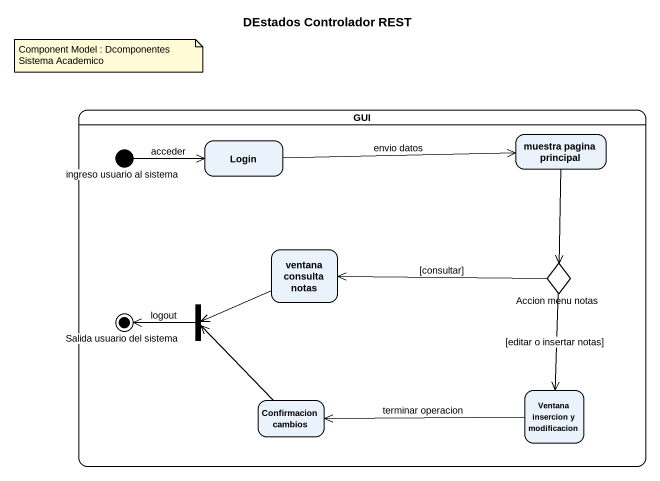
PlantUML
@startuml
title DEstados Controlador REST
hide empty description
state GUI {
  state "ingreso usuario al sistema" as ingreso_usuario_al_sistema <<start>>
  state Login
  state "muestra pagina principal" as muestra_pagina_principal
  state "ventana consulta notas" as ventana_consulta_notas
  state "Accion menu notas" as Accion_menu_notas <<choice>>
  state fork1 <<join>>
  state "Salida usuario del sistema" as Salida_usuario_del_sistema <<end>>
  state "Ventana insercion y modificacion" as Ventana_insercion_y
  state "Confirmacion cambios" as Confirmacion_cambios
}
ingreso_usuario_al_sistema -right-> Login : acceder
Login -right-> muestra_pagina_principal : envio datos
muestra_pagina_principal --> Accion_menu_notas
ventana_consulta_notas -left-> fork1
Accion_menu_notas -left-> ventana_consulta_notas : [consultar]
Accion_menu_notas --> Ventana_insercion_y : [editar o insertar notas]
fork1 -left-> Salida_usuario_del_sistema : logout
Ventana_insercion_y -left-> Confirmacion_cambios : terminar operacion
Confirmacion_cambios -up-> fork1
note as N1
  Component Model : Dcomponentes Sistema Academico
end note
@enduml
